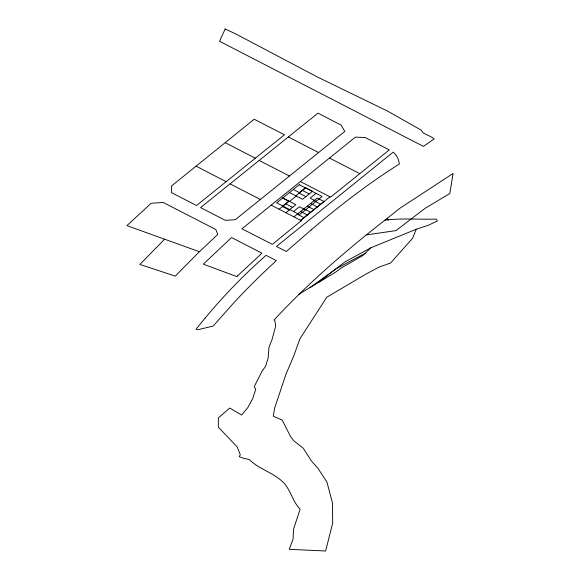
<?xml version="1.0" encoding="UTF-8"?>
<svg xmlns="http://www.w3.org/2000/svg" width="580" height="580" viewBox="0 0 580 580"><rect width="100%" height="100%" fill="white"/><g stroke="black" fill="none" stroke-linecap="round" stroke-linejoin="round"><path stroke-width="0.87" d="M384.895 220.19C401.918 217.95 419.064 219.682 436.174 219.051L437.436 220.929L428.286 225.265L416.172 229.267L412.655 238.206L390.652 262.972L379.132 267.054L365.407 274.391L326.786 297.228L299.904 338.778L293.596 356.388L286.07 373.926L274.731 407.82L273.209 416.193L282.156 420.029L290.406 436.32L293.828 440.843L303.333 448.275L311.25 460.774L317.709 468.009L326.931 482.024L332.42 502.802L332.681 523.153L325.626 551L289.246 549.318L293.089 538.922L293.494 529.402L300.114 509.11C293.154 502.193 291.029 491.659 284.802 483.988C275.014 472.932 259.557 469.778 249.081 459.44L244.1 458.454L239.221 456.714L240.308 454.691L237.14 446.854L218.356 427.163L218.348 417.926L229.709 408.045L241.679 415.034L247.841 407.551L252.742 398.59L255.758 389.137L254.2 386.672L262.124 371.048L265.589 366.313L268.09 358.223L269.019 347.166L272.078 339.452L275.703 326.076L274.956 321.023L274.05 320.008C307.893 283.461 345.68 250.821 384.895 220.19L399.816 208.314L453.082 173.478L449.812 193.502L425.089 208.343L395.901 230.637L366.64 234.842M164.604 239.206L139.881 264.458L175.276 276.102L198.193 252.902L217.783 234.385L215.818 229.535L163.205 202.435L151.112 203.305L126.918 225.62L199.397 251.735M416.172 229.267L370.729 247.856L363.08 255.367L340.996 268.127L335.631 272.18L298.881 294.248M196.069 166.163L171.586 185.948L171.361 192.56L196.533 205.516L284.432 134.792L254.214 119.226L196.069 166.163L226.171 181.663M271.201 205.161L301.346 220.69L272.353 244.361L241.947 228.781L355.366 137.141L365.226 137.525L389.282 149.923L330.6 197.149L300.375 181.576M282.75 205.965L288.695 201.188L282.641 198.063M305.305 187.811L299.36 192.596L293.306 189.479M279.132 209.249L289.137 201.195M295.807 195.83L305.812 187.775L312.54 191.248L302.535 199.295L289.471 192.567M289.536 201.405L296.199 196.033M285.868 212.715L295.865 204.667L282.801 197.932M293.516 211.512L299.461 206.734L305.515 209.851M316.071 193.357L310.126 198.143L316.18 201.26M293.944 216.876L317.282 198.092L324.01 201.557L300.672 220.342L329.926 196.801M230.05 183.867L200.571 207.589L225.257 220.313L235.241 219.74L344.817 131.392L341.069 125.055L317.97 113.144L230.05 183.867L260.369 199.476M318.695 282.344L344.447 262.211L370.729 247.856M309.945 287.6L336.016 268.801L365.277 253.213M288.361 136.967L318.601 152.54M329.498 158.057L359.788 173.645M225.178 142.673L255.345 158.202M259.188 160.435L289.456 176.023M302.477 190.465L309.205 193.93M299.142 193.147L305.87 196.613M313.947 200.774L320.675 204.24M310.612 203.457L317.34 206.922M307.277 206.139L314.005 209.605M303.942 208.822L310.67 212.294M285.802 203.885L292.53 207.35M300.607 211.512L307.342 214.977M282.467 206.567L289.202 210.032M297.272 214.194L304.007 217.66M387.389 218.203L388.23 220.168M225.185 29L219.515 41.245L423.429 146.399L434.173 138.888L431.571 137.069L423.357 133.074L421.08 130.079L387.534 111.084L316.854 76.727L235.27 33.662L225.185 29M205.153 318.058L196.011 329.223L197.911 329.723L213.157 326.062L233.544 303.094A759.213 484.96 -13.5 0 1 268.511 267.909L276.319 260.623L266.06 255.331C244.194 274.644 223.764 295.582 205.153 318.058M237.655 275.812L236.865 276.617L203.319 264.168L231.565 237.532L261.964 253.213L237.655 275.812M311.148 229.926L286.324 251.524L276.45 246.464L393.189 152.134C396.822 154.94 398.801 159.522 399.352 163.995C368.235 183.606 339.155 206.132 311.148 229.926M299.251 184.694L276.696 202.848L299.57 214.629L322.125 196.482L299.251 184.694"/></g></svg>
